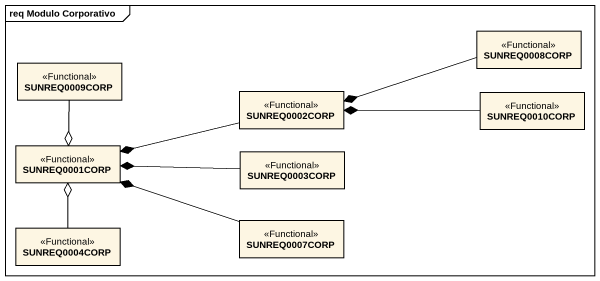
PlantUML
@startuml
mainframe req Modulo Corporativo
hide circle
hide empty members
class SUNREQ0008CORP <<Functional>>
class SUNREQ0009CORP <<Functional>>
class SUNREQ0002CORP <<Functional>>
class SUNREQ0010CORP <<Functional>>
class SUNREQ0001CORP <<Functional>>
class SUNREQ0003CORP <<Functional>>
class SUNREQ0004CORP <<Functional>>
class SUNREQ0007CORP <<Functional>>
SUNREQ0008CORP -left-* SUNREQ0002CORP
SUNREQ0009CORP --o SUNREQ0001CORP
SUNREQ0002CORP -left-* SUNREQ0001CORP
SUNREQ0010CORP -left-* SUNREQ0002CORP
SUNREQ0003CORP -left-* SUNREQ0001CORP
SUNREQ0004CORP -up-o SUNREQ0001CORP
SUNREQ0007CORP -left-* SUNREQ0001CORP
@enduml
